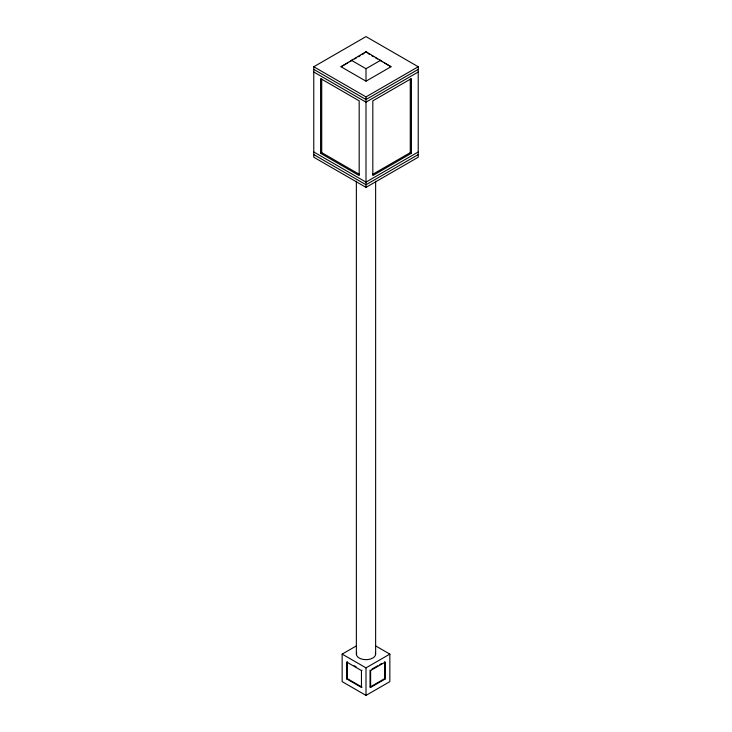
<?xml version="1.0" encoding="UTF-8"?>
<svg xmlns="http://www.w3.org/2000/svg" width="732" height="732" viewBox="0 0 732 732"><rect width="100%" height="100%" fill="white"/><g stroke="black" fill="none" stroke-linecap="round" stroke-linejoin="round"><path stroke-width="1.1" d="M341.021 66.749L366 51.679L390.98 66.749L366 81.179L341.021 66.749L347.746 62.87M313.772 66.749L366 36.6L418.228 66.749L418.228 157.215L366 187.374L313.772 157.215L313.772 66.749L366 96.908L418.228 66.749M349.667 61.763L352.55 60.097M354.471 58.99L356.393 57.883M358.314 56.767L360.236 55.659M362.157 54.552L364.079 53.445M351.241 60.198L366 68.716L380.759 60.198M418.228 69.375L366 99.534L313.772 69.375M418.228 72.001L366 102.151L313.772 72.001M320.589 153.281L359.183 175.57L359.183 100.842L320.589 78.553L320.589 153.281L321.723 152.631L359.33 174.344M372.67 174.344L410.277 152.631L411.411 153.281L411.411 78.553L372.817 100.842L372.817 175.57L411.411 153.281M418.228 151.972L366 182.122L313.772 151.972M418.228 154.589L366 184.748L313.772 154.589M375.534 645.844L389.845 654.106L389.845 681.638L366 695.4L342.155 681.638L342.155 654.106L356.466 645.844M346.703 678.93L347.27 678.601L362.029 687.128L361.462 687.458L346.703 678.93L346.703 662.048L361.462 670.567L362.029 670.247M342.155 654.106L366 667.868L389.845 654.106M371.993 669.075L377.84 665.699M379.789 664.574L381.738 663.448M370.612 670.53L385.233 662.085L385.233 678.976L370.612 687.412L370.044 687.083L370.044 670.201L370.612 670.53L370.612 687.412M370.044 687.083L384.666 678.646L385.233 678.976M367.922 53.445L369.843 54.552M371.764 55.659L373.686 56.767M375.608 57.883L377.529 58.99M379.45 60.097L382.333 61.763M384.254 62.87L390.98 66.749M354.151 665.699L356.118 666.834M410.277 79.029L410.277 152.631M384.666 661.765L384.666 678.646M375.635 181.207L375.635 654.106M366 51.679L366 52.329M366 68.716L366 81.179M366 96.908L366 187.374M366 667.868L366 695.4M361.462 670.567L361.462 687.458M356.365 181.207L356.365 654.106M347.27 661.719L347.27 678.601M321.723 79.029L321.723 152.631M375.306 652.66A9.635 5.563 0 0 1 366 659.66A9.635 5.563 0 0 1 356.694 652.66"/></g></svg>
